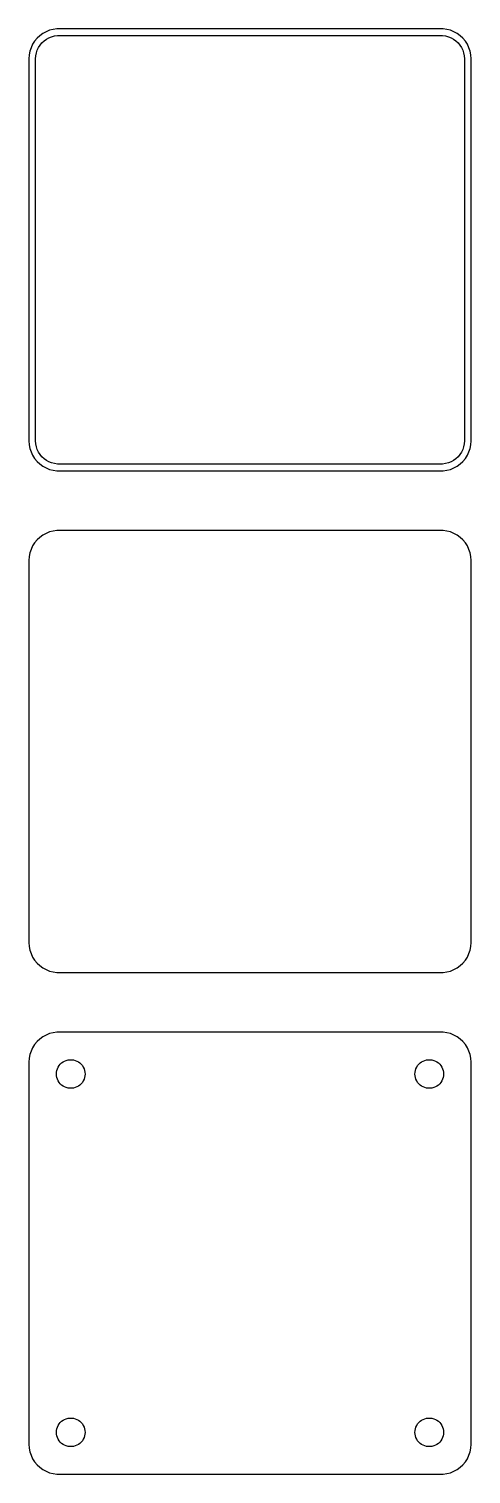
# Model space of a CAD drawing. Header units: metres. Extents: x -37 to 37, y 131 to 373.
import ezdxf

# ---------------------------------------------------------------- set-up
doc = ezdxf.new("R2010")
doc.units = ezdxf.units.M

msp = doc.modelspace()

# ---------------------------------------------------------------- linework, layer by layer
for p, q in [((-33.5451, 372.755), (-34.1289, 372.524)), ((-32.9369, 372.911), (-33.5451, 372.755)), ((-32.3139, 372.99), (-32.9369, 372.911)), ((32.3139, 372.99), (-32.3139, 372.99)), ((32.9369, 372.911), (32.3139, 372.99)), ((33.5451, 372.755), (32.9369, 372.911)), ((34.1289, 372.524), (33.5451, 372.755)), ((-36.3815, 370.409), (-36.6489, 369.841)), ((-36.0451, 370.939), (-36.3815, 370.409)), ((-35.6448, 371.423), (-36.0451, 370.939)), ((-35.1871, 371.853), (-35.6448, 371.423)), ((-35.3936, 369.866), (-35.133, 370.276)), ((-34.6791, 372.222), (-35.1871, 371.853)), ((-35.133, 370.276), (-34.823, 370.651)), ((-34.823, 370.651), (-34.4685, 370.984)), ((-34.1289, 372.524), (-34.6791, 372.222)), ((-34.4685, 370.984), (-34.0751, 371.27)), ((-34.0751, 371.27), (-33.6489, 371.504)), ((-33.6489, 371.504), (-33.1967, 371.683)), ((-33.1967, 371.683), (-32.7256, 371.804)), ((-32.7256, 371.804), (-32.2432, 371.865)), ((-32.2432, 371.865), (32.2432, 371.865)), ((32.2432, 371.865), (32.7256, 371.804)), ((32.7256, 371.804), (33.1967, 371.683)), ((33.1967, 371.683), (33.6489, 371.504)), ((33.6489, 371.504), (34.0751, 371.27)), ((34.0751, 371.27), (34.4685, 370.984)), ((34.6791, 372.222), (34.1289, 372.524)), ((34.4685, 370.984), (34.823, 370.651)), ((35.1871, 371.853), (34.6791, 372.222)), ((34.823, 370.651), (35.133, 370.276)), ((35.133, 370.276), (35.3936, 369.866)), ((35.6448, 371.423), (35.1871, 371.853)), ((36.0451, 370.939), (35.6448, 371.423)), ((36.3815, 370.409), (36.0451, 370.939)), ((36.6489, 369.841), (36.3815, 370.409)), ((-36.9606, 368.627), (-37, 368)), ((-37, 368), (-37, 304)), ((-36.8429, 369.243), (-36.9606, 368.627)), ((-36.6489, 369.841), (-36.8429, 369.243)), ((-35.8726, 368), (-35.8421, 368.485)), ((-35.8726, 304), (-35.8726, 368)), ((-35.8421, 368.485), (-35.751, 368.963)), ((-35.751, 368.963), (-35.6007, 369.426)), ((-35.6007, 369.426), (-35.3936, 369.866)), ((35.3936, 369.866), (35.6007, 369.426)), ((35.6007, 369.426), (35.751, 368.963)), ((35.751, 368.963), (35.8421, 368.485)), ((35.8421, 368.485), (35.8726, 368)), ((35.8726, 368), (35.8726, 304)), ((36.8429, 369.243), (36.6489, 369.841)), ((36.9606, 368.627), (36.8429, 369.243)), ((37, 368), (36.9606, 368.627)), ((37, 304), (37, 368)), ((-37, 304), (-36.9606, 303.373)), ((-36.9606, 303.373), (-36.8429, 302.757)), ((-36.8429, 302.757), (-36.6489, 302.159)), ((-35.8421, 303.515), (-35.8726, 304)), ((-35.751, 303.037), (-35.8421, 303.515)), ((-35.6007, 302.574), (-35.751, 303.037)), ((-35.3936, 302.134), (-35.6007, 302.574)), ((35.6007, 302.574), (35.3936, 302.134)), ((35.751, 303.037), (35.6007, 302.574)), ((35.8421, 303.515), (35.751, 303.037)), ((35.8726, 304), (35.8421, 303.515)), ((36.6489, 302.159), (36.8429, 302.757)), ((36.8429, 302.757), (36.9606, 303.373)), ((36.9606, 303.373), (37, 304)), ((-36.6489, 302.159), (-36.3815, 301.591)), ((-36.3815, 301.591), (-36.0451, 301.061)), ((-36.0451, 301.061), (-35.6448, 300.577)), ((-35.6448, 300.577), (-35.1871, 300.147)), ((-35.133, 301.724), (-35.3936, 302.134)), ((-35.1871, 300.147), (-34.6791, 299.778)), ((-34.823, 301.349), (-35.133, 301.724)), ((-34.4685, 301.016), (-34.823, 301.349)), ((-34.0751, 300.73), (-34.4685, 301.016)), ((-33.6489, 300.496), (-34.0751, 300.73)), ((-33.1967, 300.317), (-33.6489, 300.496)), ((-32.7256, 300.196), (-33.1967, 300.317)), ((-32.2432, 300.135), (-32.7256, 300.196)), ((32.2432, 300.135), (-32.2432, 300.135)), ((32.7256, 300.196), (32.2432, 300.135)), ((33.1967, 300.317), (32.7256, 300.196)), ((33.6489, 300.496), (33.1967, 300.317)), ((34.0751, 300.73), (33.6489, 300.496)), ((34.4685, 301.016), (34.0751, 300.73)), ((34.823, 301.349), (34.4685, 301.016)), ((34.6791, 299.778), (35.1871, 300.147)), ((35.133, 301.724), (34.823, 301.349)), ((35.3936, 302.134), (35.133, 301.724)), ((35.1871, 300.147), (35.6448, 300.577)), ((35.6448, 300.577), (36.0451, 301.061)), ((36.0451, 301.061), (36.3815, 301.591)), ((36.3815, 301.591), (36.6489, 302.159)), ((-34.6791, 299.778), (-34.1289, 299.476)), ((-34.1289, 299.476), (-33.5451, 299.245)), ((-33.5451, 299.245), (-32.9369, 299.089)), ((-32.9369, 299.089), (-32.3139, 299.01)), ((-32.3139, 299.01), (32.3139, 299.01)), ((32.3139, 299.01), (32.9369, 299.089)), ((32.9369, 299.089), (33.5451, 299.245)), ((33.5451, 299.245), (34.1289, 299.476)), ((34.1289, 299.476), (34.6791, 299.778)), ((-34.6791, 288.222), (-35.1871, 287.853)), ((-34.1289, 288.524), (-34.6791, 288.222)), ((-33.5451, 288.755), (-34.1289, 288.524)), ((-32.9369, 288.911), (-33.5451, 288.755)), ((-32.3139, 288.99), (-32.9369, 288.911)), ((32.3139, 288.99), (-32.3139, 288.99)), ((32.9369, 288.911), (32.3139, 288.99)), ((33.5451, 288.755), (32.9369, 288.911)), ((34.1289, 288.524), (33.5451, 288.755)), ((34.6791, 288.222), (34.1289, 288.524)), ((35.1871, 287.853), (34.6791, 288.222)), ((-36.6489, 285.841), (-36.8429, 285.243)), ((-36.3815, 286.409), (-36.6489, 285.841)), ((-36.0451, 286.939), (-36.3815, 286.409)), ((-35.6448, 287.423), (-36.0451, 286.939)), ((-35.1871, 287.853), (-35.6448, 287.423)), ((35.6448, 287.423), (35.1871, 287.853)), ((36.0451, 286.939), (35.6448, 287.423)), ((36.3815, 286.409), (36.0451, 286.939)), ((36.6489, 285.841), (36.3815, 286.409)), ((36.8429, 285.243), (36.6489, 285.841)), ((-36.9606, 284.627), (-37, 284)), ((-37, 284), (-37, 220)), ((-36.8429, 285.243), (-36.9606, 284.627)), ((36.9606, 284.627), (36.8429, 285.243)), ((37, 284), (36.9606, 284.627)), ((37, 220), (37, 284)), ((-37, 220), (-36.9606, 219.373)), ((-36.9606, 219.373), (-36.8429, 218.757)), ((-36.8429, 218.757), (-36.6489, 218.159)), ((-36.6489, 218.159), (-36.3815, 217.591)), ((36.3815, 217.591), (36.6489, 218.159)), ((36.6489, 218.159), (36.8429, 218.757)), ((36.8429, 218.757), (36.9606, 219.373)), ((36.9606, 219.373), (37, 220)), ((-36.3815, 217.591), (-36.0451, 217.061)), ((-36.0451, 217.061), (-35.6448, 216.577)), ((-35.6448, 216.577), (-35.1871, 216.147)), ((-35.1871, 216.147), (-34.6791, 215.778)), ((-34.6791, 215.778), (-34.1289, 215.476)), ((-34.1289, 215.476), (-33.5451, 215.245)), ((33.5451, 215.245), (34.1289, 215.476)), ((34.1289, 215.476), (34.6791, 215.778)), ((34.6791, 215.778), (35.1871, 216.147)), ((35.1871, 216.147), (35.6448, 216.577)), ((35.6448, 216.577), (36.0451, 217.061)), ((36.0451, 217.061), (36.3815, 217.591)), ((-33.5451, 215.245), (-32.9369, 215.089)), ((-32.9369, 215.089), (-32.3139, 215.01)), ((-32.3139, 215.01), (32.3139, 215.01)), ((32.3139, 215.01), (32.9369, 215.089)), ((32.9369, 215.089), (33.5451, 215.245)), ((-35.6448, 203.423), (-36.0451, 202.939)), ((-35.1871, 203.853), (-35.6448, 203.423)), ((-34.6791, 204.222), (-35.1871, 203.853)), ((-34.1289, 204.524), (-34.6791, 204.222)), ((-33.5451, 204.755), (-34.1289, 204.524)), ((-32.9369, 204.911), (-33.5451, 204.755)), ((-32.3139, 204.99), (-32.9369, 204.911)), ((32.3139, 204.99), (-32.3139, 204.99)), ((32.9369, 204.911), (32.3139, 204.99)), ((33.5451, 204.755), (32.9369, 204.911)), ((34.1289, 204.524), (33.5451, 204.755)), ((34.6791, 204.222), (34.1289, 204.524)), ((35.1871, 203.853), (34.6791, 204.222)), ((35.6448, 203.423), (35.1871, 203.853)), ((36.0451, 202.939), (35.6448, 203.423)), ((-36.8429, 201.243), (-36.9606, 200.627)), ((-36.6489, 201.841), (-36.8429, 201.243)), ((-36.3815, 202.409), (-36.6489, 201.841)), ((-36.0451, 202.939), (-36.3815, 202.409)), ((36.3815, 202.409), (36.0451, 202.939)), ((36.6489, 201.841), (36.3815, 202.409)), ((36.8429, 201.243), (36.6489, 201.841)), ((36.9606, 200.627), (36.8429, 201.243)), ((-36.9606, 200.627), (-37, 200)), ((-37, 200), (-37, 136)), ((-32.3811, 198.301), (-32.3246, 198.597)), ((-32.3246, 198.597), (-32.2315, 198.883)), ((-32.2315, 198.883), (-32.1031, 199.156)), ((-32.1031, 199.156), (-31.9416, 199.411)), ((-31.9416, 199.411), (-31.7495, 199.643)), ((-31.7495, 199.643), (-31.5298, 199.849)), ((-31.5298, 199.849), (-31.286, 200.026)), ((-31.286, 200.026), (-31.0219, 200.172)), ((-31.0219, 200.172), (-30.7416, 200.283)), ((-30.7416, 200.283), (-30.4497, 200.357)), ((-30.4497, 200.357), (-30.1507, 200.395)), ((-30.1507, 200.395), (-29.8493, 200.395)), ((-29.8493, 200.395), (-29.5503, 200.357)), ((-29.5503, 200.357), (-29.2583, 200.283)), ((-29.2583, 200.283), (-28.9781, 200.172)), ((-28.9781, 200.172), (-28.714, 200.026)), ((-28.714, 200.026), (-28.4702, 199.849)), ((-28.4702, 199.849), (-28.2505, 199.643)), ((-28.2505, 199.643), (-28.0583, 199.411)), ((-28.0583, 199.411), (-27.8969, 199.156)), ((-27.8969, 199.156), (-27.7685, 198.883)), ((-27.7685, 198.883), (-27.6754, 198.597)), ((-27.6754, 198.597), (-27.6189, 198.301)), ((27.6189, 198.301), (27.6754, 198.597)), ((27.6754, 198.597), (27.7685, 198.883)), ((27.7685, 198.883), (27.8969, 199.156)), ((27.8969, 199.156), (28.0583, 199.411)), ((28.0583, 199.411), (28.2505, 199.643)), ((28.2505, 199.643), (28.4702, 199.849)), ((28.4702, 199.849), (28.714, 200.026)), ((28.714, 200.026), (28.9781, 200.172)), ((28.9781, 200.172), (29.2583, 200.283)), ((29.2583, 200.283), (29.5503, 200.357)), ((29.5503, 200.357), (29.8493, 200.395)), ((29.8493, 200.395), (30.1507, 200.395)), ((30.1507, 200.395), (30.4497, 200.357)), ((30.4497, 200.357), (30.7416, 200.283)), ((30.7416, 200.283), (31.0219, 200.172)), ((31.0219, 200.172), (31.286, 200.026)), ((31.286, 200.026), (31.5298, 199.849)), ((31.5298, 199.849), (31.7495, 199.643)), ((31.7495, 199.643), (31.9416, 199.411)), ((31.9416, 199.411), (32.1031, 199.156)), ((32.1031, 199.156), (32.2315, 198.883)), ((32.2315, 198.883), (32.3246, 198.597)), ((32.3246, 198.597), (32.3811, 198.301)), ((37, 200), (36.9606, 200.627)), ((37, 136), (37, 200)), ((-32.4, 198), (-32.3811, 198.301)), ((-32.3811, 197.699), (-32.4, 198)), ((-32.3246, 197.403), (-32.3811, 197.699)), ((-32.2315, 197.117), (-32.3246, 197.403)), ((-32.1031, 196.844), (-32.2315, 197.117)), ((-31.9416, 196.589), (-32.1031, 196.844)), ((-31.7495, 196.357), (-31.9416, 196.589)), ((-31.5298, 196.151), (-31.7495, 196.357)), ((-31.286, 195.974), (-31.5298, 196.151)), ((-28.4702, 196.151), (-28.714, 195.974)), ((-28.2505, 196.357), (-28.4702, 196.151)), ((-28.0583, 196.589), (-28.2505, 196.357)), ((-27.8969, 196.844), (-28.0583, 196.589)), ((-27.7685, 197.117), (-27.8969, 196.844)), ((-27.6754, 197.403), (-27.7685, 197.117)), ((-27.6189, 197.699), (-27.6754, 197.403)), ((-27.6189, 198.301), (-27.6, 198)), ((-27.6, 198), (-27.6189, 197.699)), ((27.6, 198), (27.6189, 198.301)), ((27.6189, 197.699), (27.6, 198)), ((27.6754, 197.403), (27.6189, 197.699)), ((27.7685, 197.117), (27.6754, 197.403)), ((27.8969, 196.844), (27.7685, 197.117)), ((28.0583, 196.589), (27.8969, 196.844)), ((28.2505, 196.357), (28.0583, 196.589)), ((28.4702, 196.151), (28.2505, 196.357)), ((28.714, 195.974), (28.4702, 196.151)), ((31.5298, 196.151), (31.286, 195.974)), ((31.7495, 196.357), (31.5298, 196.151)), ((31.9416, 196.589), (31.7495, 196.357)), ((32.1031, 196.844), (31.9416, 196.589)), ((32.2315, 197.117), (32.1031, 196.844)), ((32.3246, 197.403), (32.2315, 197.117)), ((32.3811, 197.699), (32.3246, 197.403)), ((32.3811, 198.301), (32.4, 198)), ((32.4, 198), (32.3811, 197.699)), ((-31.0219, 195.828), (-31.286, 195.974)), ((-30.7416, 195.717), (-31.0219, 195.828)), ((-30.4497, 195.643), (-30.7416, 195.717)), ((-30.1507, 195.605), (-30.4497, 195.643)), ((-29.8493, 195.605), (-30.1507, 195.605)), ((-29.5503, 195.643), (-29.8493, 195.605)), ((-29.2583, 195.717), (-29.5503, 195.643)), ((-28.9781, 195.828), (-29.2583, 195.717)), ((-28.714, 195.974), (-28.9781, 195.828)), ((28.9781, 195.828), (28.714, 195.974)), ((29.2583, 195.717), (28.9781, 195.828)), ((29.5503, 195.643), (29.2583, 195.717)), ((29.8493, 195.605), (29.5503, 195.643)), ((30.1507, 195.605), (29.8493, 195.605)), ((30.4497, 195.643), (30.1507, 195.605)), ((30.7416, 195.717), (30.4497, 195.643)), ((31.0219, 195.828), (30.7416, 195.717)), ((31.286, 195.974), (31.0219, 195.828)), ((-30.7416, 140.283), (-30.4497, 140.357)), ((-30.4497, 140.357), (-30.1507, 140.395)), ((-30.1507, 140.395), (-29.8493, 140.395)), ((-29.8493, 140.395), (-29.5503, 140.357)), ((-29.5503, 140.357), (-29.2583, 140.283)), ((29.2583, 140.283), (29.5503, 140.357)), ((29.5503, 140.357), (29.8493, 140.395)), ((29.8493, 140.395), (30.1507, 140.395)), ((30.1507, 140.395), (30.4497, 140.357)), ((30.4497, 140.357), (30.7416, 140.283)), ((-32.4, 138), (-32.3811, 138.301)), ((-32.3811, 137.699), (-32.4, 138)), ((-32.3811, 138.301), (-32.3246, 138.597)), ((-32.3246, 138.597), (-32.2315, 138.883)), ((-32.2315, 138.883), (-32.1031, 139.156)), ((-32.1031, 139.156), (-31.9416, 139.411)), ((-31.9416, 139.411), (-31.7495, 139.643)), ((-31.7495, 139.643), (-31.5298, 139.849)), ((-31.5298, 139.849), (-31.286, 140.026)), ((-31.286, 140.026), (-31.0219, 140.172)), ((-31.0219, 140.172), (-30.7416, 140.283)), ((-29.2583, 140.283), (-28.9781, 140.172)), ((-28.9781, 140.172), (-28.714, 140.026)), ((-28.714, 140.026), (-28.4702, 139.849)), ((-28.4702, 139.849), (-28.2505, 139.643)), ((-28.2505, 139.643), (-28.0583, 139.411)), ((-28.0583, 139.411), (-27.8969, 139.156)), ((-27.8969, 139.156), (-27.7685, 138.883)), ((-27.7685, 138.883), (-27.6754, 138.597)), ((-27.6754, 138.597), (-27.6189, 138.301)), ((-27.6189, 138.301), (-27.6, 138)), ((-27.6, 138), (-27.6189, 137.699)), ((27.6, 138), (27.6189, 138.301)), ((27.6189, 137.699), (27.6, 138)), ((27.6189, 138.301), (27.6754, 138.597)), ((27.6754, 138.597), (27.7685, 138.883)), ((27.7685, 138.883), (27.8969, 139.156)), ((27.8969, 139.156), (28.0583, 139.411)), ((28.0583, 139.411), (28.2505, 139.643)), ((28.2505, 139.643), (28.4702, 139.849)), ((28.4702, 139.849), (28.714, 140.026)), ((28.714, 140.026), (28.9781, 140.172)), ((28.9781, 140.172), (29.2583, 140.283)), ((30.7416, 140.283), (31.0219, 140.172)), ((31.0219, 140.172), (31.286, 140.026)), ((31.286, 140.026), (31.5298, 139.849)), ((31.5298, 139.849), (31.7495, 139.643)), ((31.7495, 139.643), (31.9416, 139.411)), ((31.9416, 139.411), (32.1031, 139.156)), ((32.1031, 139.156), (32.2315, 138.883)), ((32.2315, 138.883), (32.3246, 138.597)), ((32.3246, 138.597), (32.3811, 138.301)), ((32.3811, 138.301), (32.4, 138)), ((32.4, 138), (32.3811, 137.699)), ((-37, 136), (-36.9606, 135.373)), ((-32.3246, 137.403), (-32.3811, 137.699)), ((-32.2315, 137.117), (-32.3246, 137.403)), ((-32.1031, 136.844), (-32.2315, 137.117)), ((-31.9416, 136.589), (-32.1031, 136.844)), ((-31.7495, 136.357), (-31.9416, 136.589)), ((-31.5298, 136.151), (-31.7495, 136.357)), ((-31.286, 135.974), (-31.5298, 136.151)), ((-31.0219, 135.828), (-31.286, 135.974)), ((-30.7416, 135.717), (-31.0219, 135.828)), ((-30.4497, 135.643), (-30.7416, 135.717)), ((-30.1507, 135.605), (-30.4497, 135.643)), ((-29.8493, 135.605), (-30.1507, 135.605)), ((-29.5503, 135.643), (-29.8493, 135.605)), ((-29.2583, 135.717), (-29.5503, 135.643)), ((-28.9781, 135.828), (-29.2583, 135.717)), ((-28.714, 135.974), (-28.9781, 135.828)), ((-28.4702, 136.151), (-28.714, 135.974)), ((-28.2505, 136.357), (-28.4702, 136.151)), ((-28.0583, 136.589), (-28.2505, 136.357)), ((-27.8969, 136.844), (-28.0583, 136.589)), ((-27.7685, 137.117), (-27.8969, 136.844)), ((-27.6754, 137.403), (-27.7685, 137.117)), ((-27.6189, 137.699), (-27.6754, 137.403)), ((27.6754, 137.403), (27.6189, 137.699)), ((27.7685, 137.117), (27.6754, 137.403)), ((27.8969, 136.844), (27.7685, 137.117)), ((28.0583, 136.589), (27.8969, 136.844)), ((28.2505, 136.357), (28.0583, 136.589)), ((28.4702, 136.151), (28.2505, 136.357)), ((28.714, 135.974), (28.4702, 136.151)), ((28.9781, 135.828), (28.714, 135.974)), ((29.2583, 135.717), (28.9781, 135.828)), ((29.5503, 135.643), (29.2583, 135.717)), ((29.8493, 135.605), (29.5503, 135.643)), ((30.1507, 135.605), (29.8493, 135.605)), ((30.4497, 135.643), (30.1507, 135.605)), ((30.7416, 135.717), (30.4497, 135.643)), ((31.0219, 135.828), (30.7416, 135.717)), ((31.286, 135.974), (31.0219, 135.828)), ((31.5298, 136.151), (31.286, 135.974)), ((31.7495, 136.357), (31.5298, 136.151)), ((31.9416, 136.589), (31.7495, 136.357)), ((32.1031, 136.844), (31.9416, 136.589)), ((32.2315, 137.117), (32.1031, 136.844)), ((32.3246, 137.403), (32.2315, 137.117)), ((32.3811, 137.699), (32.3246, 137.403)), ((36.9606, 135.373), (37, 136)), ((-36.9606, 135.373), (-36.8429, 134.757)), ((-36.8429, 134.757), (-36.6489, 134.159)), ((-36.6489, 134.159), (-36.3815, 133.591)), ((-36.3815, 133.591), (-36.0451, 133.061)), ((36.0451, 133.061), (36.3815, 133.591)), ((36.3815, 133.591), (36.6489, 134.159)), ((36.6489, 134.159), (36.8429, 134.757)), ((36.8429, 134.757), (36.9606, 135.373)), ((-36.0451, 133.061), (-35.6448, 132.577)), ((-35.6448, 132.577), (-35.1871, 132.147)), ((-35.1871, 132.147), (-34.6791, 131.778)), ((-34.6791, 131.778), (-34.1289, 131.476)), ((-34.1289, 131.476), (-33.5451, 131.245)), ((-33.5451, 131.245), (-32.9369, 131.089)), ((-32.9369, 131.089), (-32.3139, 131.01)), ((-32.3139, 131.01), (32.3139, 131.01)), ((32.3139, 131.01), (32.9369, 131.089)), ((32.9369, 131.089), (33.5451, 131.245)), ((33.5451, 131.245), (34.1289, 131.476)), ((34.1289, 131.476), (34.6791, 131.778)), ((34.6791, 131.778), (35.1871, 132.147)), ((35.1871, 132.147), (35.6448, 132.577)), ((35.6448, 132.577), (36.0451, 133.061))]:
    msp.add_line(p, q)

doc.saveas('drawing.dxf')
